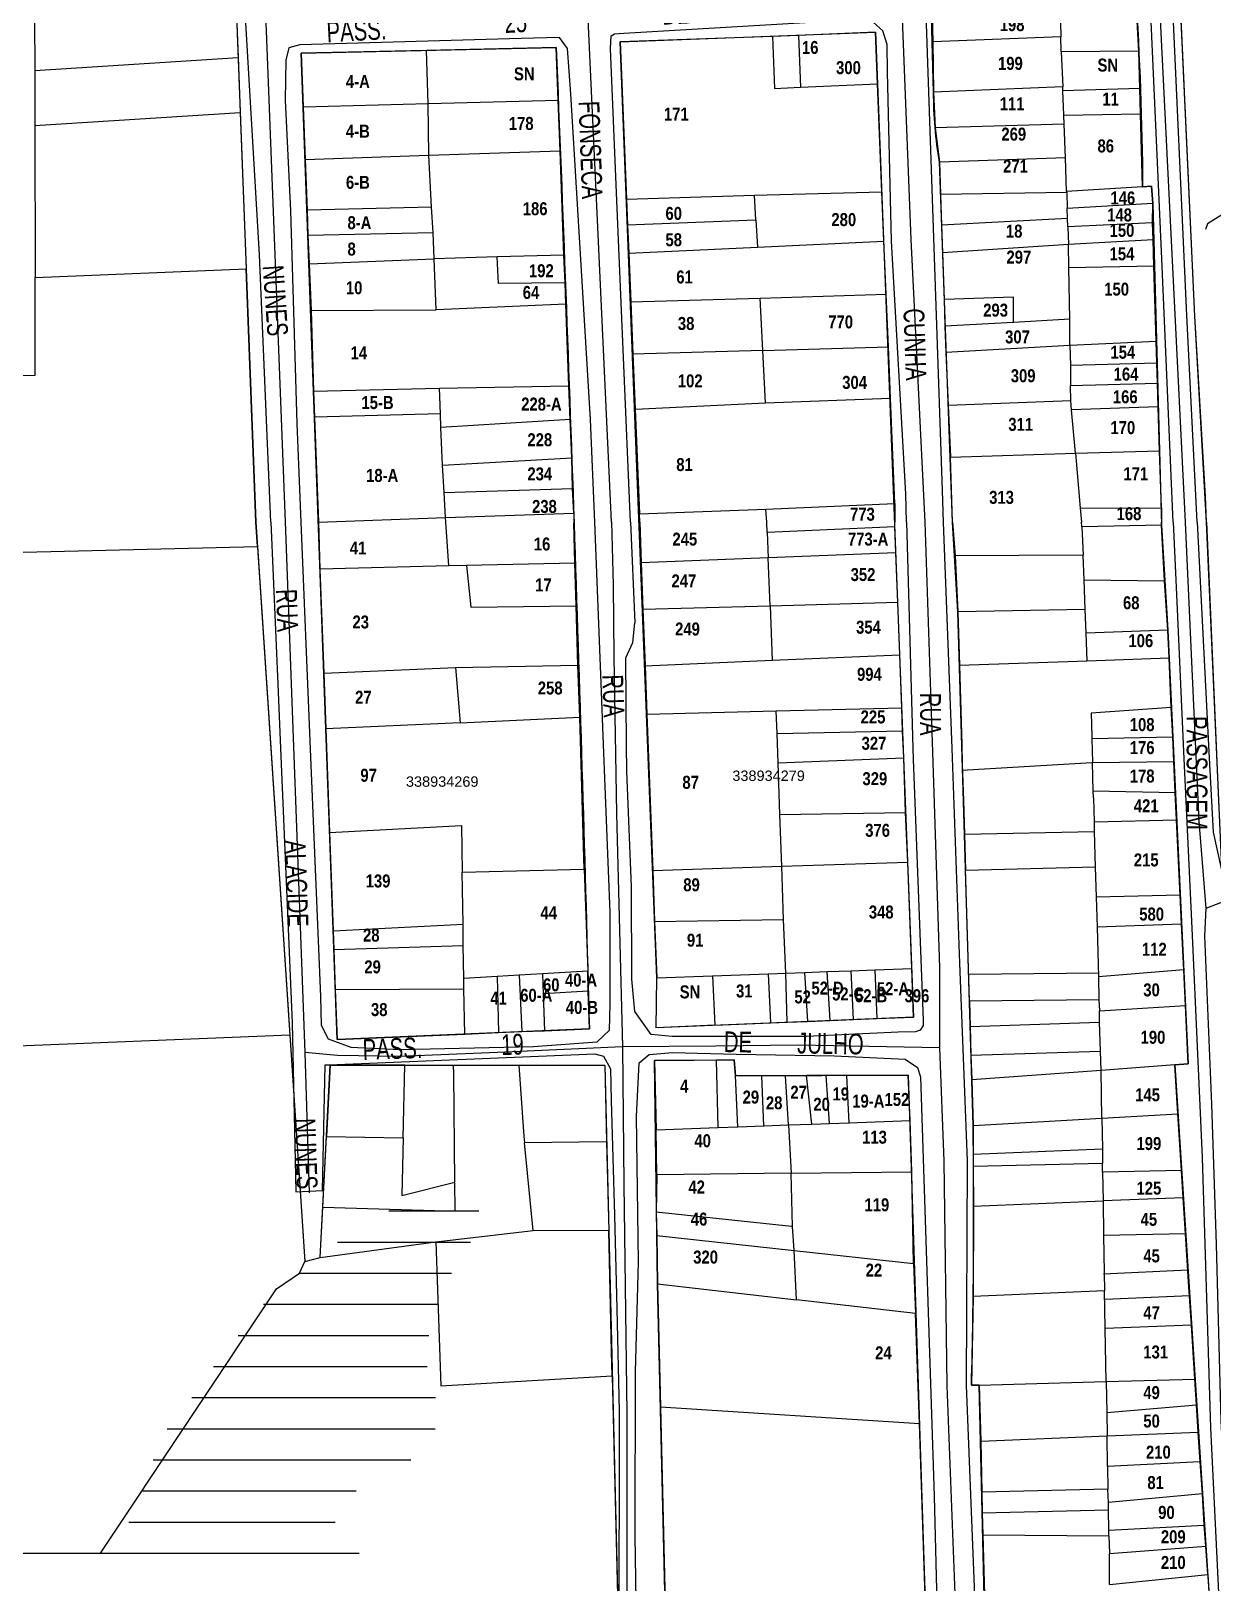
# Model space of a CAD drawing. Extents: x 206099 to 208675, y 4843659 to 4845705.
# Drawn here: x 207835.4 to 208063.3, y 4844300.1 to 4844599.5 of the extents above; entities that cross this region are included whole.
import ezdxf
from ezdxf.enums import TextEntityAlignment as Align

# ---------------------------------------------------------------- set-up
doc = ezdxf.new("R2010")
doc.units = 0
doc.header["$LTSCALE"] = 1.5
doc.header["$MEASUREMENT"] = 0
for name, color, linetype in [('CD-MALHA-LOTES', 40, 'CONTINUOUS'), ('CD_TXT_QUADRA', 7, 'CONTINUOUS'), ('HD-ALAGADO-BREJO', 170, 'CONTINUOUS'), ('RU-QUADRAS', 6, 'CONTINUOUS'), ('SV-CAMINHO-TRILHA', 20, 'CONTINUOUS'), ('SV-EIXO-RUA-N-PAV', 6, 'CONTINUOUS'), ('SV-EIXO-RUA-PAV', 20, 'CONTINUOUS'), ('SV-RUA-NAO-PAV-S-GUIA-C-GUIA', 7, 'CONTINUOUS'), ('SV-RUA-PAVIM-S-GUIA-C-GUIA', 7, 'CONTINUOUS'), ('SV-TXT-RUA-N-PAV-S-GUIA-C-GUIA', 7, 'CONTINUOUS'), ('SV-TXT-RUA-PAV-S-GUIA-C-GUIA', 7, 'CONTINUOUS'), ('Th_NmrPort', 7, 'CONTINUOUS')]:
    doc.layers.add(name, color=color, linetype=linetype)
doc.styles.add('ARIAL', font='ARIAL.TTF')
doc.styles.add('MONOTXT', font='ARIAL.TTF', dxfattribs={"height": 0.2})
doc.styles.get("Standard").update_dxf_attribs({"font": 'swisscbo.ttf'})

# ---------------------------------------------------------------- blocks, each defined once
blk = doc.blocks.new('*X5')
at = {"layer": 'HD-ALAGADO-BREJO', "color": 0}
for p, q in [((207904.377694, 4844371.893137), (207921.70476, 4844371.89331)), ((207894.493216, 4844365.893005), (207920.144114, 4844365.893262)), ((207887.15993, 4844359.892899), (207916.463688, 4844359.893192)), ((207880.181973, 4844353.892796), (207913.753446, 4844353.893132)), ((207875.30661, 4844347.892714), (207912.081178, 4844347.893082)), ((207870.538868, 4844341.892634), (207911.776048, 4844341.893046)), ((207866.40461, 4844335.892559), (207913.348512, 4844335.893029)), ((207861.629071, 4844329.892479), (207913.301954, 4844329.892995)), ((207858.924276, 4844323.892419), (207908.589853, 4844323.892915)), ((207856.780366, 4844317.892364), (207898.081348, 4844317.892777)), ((207854.203606, 4844311.892305), (207894.023618, 4844311.892704)), ((207848.755933, 4844305.892218), (207898.657294, 4844305.892717))]:
    blk.add_line(p, q, dxfattribs=at)

msp = doc.modelspace()

# ---------------------------------------------------------------- linework, layer by layer
at = {"layer": 'CD-MALHA-LOTES', "linetype": 'Continuous'}
for p, q in [((208059.79, 4844544.47), (208053.02, 4844690.61)), ((208049.01, 4844595.59), (208048.4, 4844606.89)), ((208033.82, 4844603.89), (208033.98, 4844598.4)), ((208009.17, 4844602.52), (208009.29, 4844597.43)), ((207978.38, 4844598.47), (207948.95, 4844597.42)), ((207948.95, 4844597.42), (207950.2, 4844567.06)), ((207983.35, 4844598.64), (207978.38, 4844598.47)), ((207978.38, 4844598.47), (207978.76, 4844588.44)), ((207998.23, 4844599.29), (207983.35, 4844598.64)), ((207983.35, 4844598.64), (207983.75, 4844588.66)), ((207998.63, 4844589.3), (207998.23, 4844599.29)), ((208033.98, 4844598.4), (208009.29, 4844597.43)), ((208009.29, 4844597.43), (208009.42, 4844587.7)), ((208034.05, 4844595.49), (208033.98, 4844598.4)), ((207911.64, 4844595.74), (207887.49, 4844595.21)), ((207887.49, 4844595.21), (207887.86, 4844584.88)), ((207936.63, 4844596.3), (207911.64, 4844595.74)), ((207911.94, 4844585.51), (207911.64, 4844595.74)), ((207937.01, 4844586.18), (207936.63, 4844596.3)), ((208049.01, 4844595.59), (208034.05, 4844595.49)), ((208034.05, 4844595.49), (208034.33, 4844588.74)), ((208049.21, 4844588.42), (208049.01, 4844595.59)), ((207978.76, 4844588.44), (207983.75, 4844588.66)), ((207983.75, 4844588.66), (207998.63, 4844589.3)), ((207999.45, 4844568.47), (207998.63, 4844589.3)), ((208034.33, 4844588.74), (208009.42, 4844587.7)), ((208034.36, 4844587.99), (208034.33, 4844588.74)), ((208049.21, 4844588.42), (208034.36, 4844587.99)), ((208034.53, 4844583.25), (208034.36, 4844587.99)), ((208049.34, 4844583.5), (208049.21, 4844588.42)), ((207887.86, 4844584.88), (207911.94, 4844585.51)), ((207887.86, 4844584.88), (207888.23, 4844574.74)), ((207911.94, 4844585.51), (207937.01, 4844586.18)), ((207912.05, 4844575.55), (207911.94, 4844585.51)), ((207937.38, 4844576.4), (207937.01, 4844586.18)), ((208009.42, 4844587.7), (208009.7, 4844580.85)), ((208034.53, 4844583.25), (208049.34, 4844583.5)), ((208034.59, 4844581.54), (208034.53, 4844583.25)), ((208049.73, 4844569.43), (208049.34, 4844583.5)), ((208034.59, 4844581.54), (208009.7, 4844580.85)), ((208009.7, 4844580.85), (208010.55, 4844574.2)), ((208034.83, 4844575.06), (208034.59, 4844581.54)), ((207912.05, 4844575.55), (207937.38, 4844576.4)), ((207938.13, 4844556.28), (207937.38, 4844576.4)), ((207888.23, 4844574.74), (207912.05, 4844575.55)), ((207888.23, 4844574.74), (207888.59, 4844564.97)), ((207912.62, 4844565.52), (207912.05, 4844575.55)), ((208034.83, 4844575.06), (208010.55, 4844574.2)), ((208010.55, 4844574.2), (208010.76, 4844567.97)), ((208035.07, 4844568.57), (208034.83, 4844575.06)), ((207950.2, 4844567.06), (207974.91, 4844567.82)), ((207950.2, 4844567.06), (207950.41, 4844562.12)), ((207974.91, 4844567.82), (207999.45, 4844568.47)), ((207975.16, 4844563.07), (207974.91, 4844567.82)), ((207999.85, 4844558.95), (207999.45, 4844568.47)), ((208035.08, 4844568.36), (208010.76, 4844567.97)), ((208010.76, 4844567.97), (208010.96, 4844562.05)), ((208049.73, 4844569.43), (208035.07, 4844568.57)), ((208035.07, 4844568.57), (208035.08, 4844568.36)), ((208035.08, 4844568.36), (208035.19, 4844565.24)), ((208051.47, 4844569.56), (208049.73, 4844569.43)), ((208051.67, 4844566.22), (208051.47, 4844569.56)), ((207912.62, 4844565.52), (207888.59, 4844564.97)), ((207888.59, 4844564.97), (207888.73, 4844560.13)), ((207912.91, 4844560.62), (207912.62, 4844565.52)), ((208051.67, 4844566.22), (208035.19, 4844565.24)), ((208035.26, 4844563.32), (208035.19, 4844565.24)), ((208051.66, 4844562.53), (208051.67, 4844566.22)), ((207950.41, 4844562.12), (207975.16, 4844563.07)), ((207950.41, 4844562.12), (207950.63, 4844556.66)), ((207975.16, 4844563.07), (207975.44, 4844557.82)), ((208035.26, 4844563.32), (208010.96, 4844562.05)), ((208010.96, 4844562.05), (208011.14, 4844556.73)), ((208035.32, 4844561.73), (208035.26, 4844563.32)), ((208051.66, 4844562.53), (208035.32, 4844561.73)), ((208035.32, 4844561.73), (208035.45, 4844558.31)), ((208051.76, 4844559.2), (208051.66, 4844562.53)), ((207888.73, 4844560.13), (207912.91, 4844560.62)), ((207888.73, 4844560.13), (207888.97, 4844554.62)), ((207913.1, 4844555.58), (207912.91, 4844560.62)), ((207975.44, 4844557.82), (207999.85, 4844558.95)), ((208000.3, 4844548.71), (207999.85, 4844558.95)), ((208035.45, 4844558.31), (208011.14, 4844556.73)), ((208051.76, 4844559.2), (208035.45, 4844558.31)), ((208035.51, 4844553.83), (208035.45, 4844558.31)), ((208051.92, 4844554.13), (208051.76, 4844559.2)), ((207888.97, 4844554.62), (207913.1, 4844555.58)), ((207925.25, 4844555.92), (207913.1, 4844555.58)), ((207913.51, 4844545.74), (207913.1, 4844555.58)), ((207938.13, 4844556.28), (207925.25, 4844555.92)), ((207925.52, 4844550.8), (207925.25, 4844555.92)), ((207938.36, 4844550.94), (207938.13, 4844556.28)), ((207950.63, 4844556.66), (207975.44, 4844557.82)), ((207950.63, 4844556.66), (207951.02, 4844547.27)), ((208011.14, 4844556.73), (208011.44, 4844547.7)), ((207888.97, 4844554.62), (207889.41, 4844545.62)), ((208051.92, 4844554.13), (208035.51, 4844553.83)), ((208035.66, 4844543.91), (208035.51, 4844553.83)), ((208052.35, 4844539.62), (208051.92, 4844554.13)), ((207938.36, 4844550.94), (207925.52, 4844550.8)), ((207938.5, 4844546.83), (207938.36, 4844550.94)), ((207938.5, 4844546.83), (207913.51, 4844545.74)), ((207939.08, 4844531.03), (207938.5, 4844546.83)), ((207951.02, 4844547.27), (207975.96, 4844547.95)), ((207951.02, 4844547.27), (207951.44, 4844537.15)), ((207975.96, 4844547.95), (208000.3, 4844548.71)), ((207976.5, 4844537.88), (207975.96, 4844547.95)), ((208000.69, 4844538.57), (208000.3, 4844548.71)), ((208024.8, 4844548.17), (208011.44, 4844547.7)), ((208011.44, 4844547.7), (208011.61, 4844542.57)), ((208024.84, 4844543.3), (208024.8, 4844548.17)), ((207889.41, 4844545.62), (207913.51, 4844545.74)), ((207889.41, 4844545.62), (207889.86, 4844530.01)), ((208024.84, 4844543.3), (208011.61, 4844542.57)), ((208035.66, 4844543.91), (208024.84, 4844543.3)), ((208035.72, 4844538.82), (208035.66, 4844543.91)), ((208061.83, 4844509.68), (208059.79, 4844544.47)), ((208011.61, 4844542.57), (208011.78, 4844537.5)), ((207976.5, 4844537.88), (207951.44, 4844537.15)), ((207951.44, 4844537.15), (207951.87, 4844526.54)), ((207976.5, 4844537.88), (208000.69, 4844538.57)), ((207977.03, 4844527.77), (207976.5, 4844537.88)), ((208001.1, 4844528.67), (208000.69, 4844538.57)), ((208035.72, 4844538.82), (208011.78, 4844537.5)), ((208011.78, 4844537.5), (208012.26, 4844527.25)), ((208052.35, 4844539.62), (208035.72, 4844538.82)), ((208035.72, 4844538.82), (208035.79, 4844535.02)), ((208052.48, 4844535.47), (208052.35, 4844539.62)), ((208035.79, 4844535.02), (208052.48, 4844535.47)), ((208035.79, 4844535.02), (208035.85, 4844531.11)), ((208052.59, 4844531.56), (208052.48, 4844535.47)), ((207914.11, 4844530.59), (207939.08, 4844531.03)), ((207939.35, 4844524.59), (207939.08, 4844531.03)), ((208035.85, 4844531.11), (208052.59, 4844531.56)), ((208035.89, 4844528.18), (208035.85, 4844531.11)), ((208052.73, 4844527.01), (208052.59, 4844531.56)), ((207889.86, 4844530.01), (207914.11, 4844530.59)), ((207889.86, 4844530.01), (207890.04, 4844524.99)), ((207914.31, 4844525.66), (207914.11, 4844530.59)), ((207977.03, 4844527.77), (208001.1, 4844528.67)), ((208001.94, 4844508.34), (208001.1, 4844528.67)), ((208035.89, 4844528.18), (208012.26, 4844527.25)), ((208036.04, 4844526.44), (208035.89, 4844528.18)), ((207914.31, 4844525.66), (207890.04, 4844524.99)), ((207890.04, 4844524.99), (207890.78, 4844504.73)), ((207914.41, 4844523.01), (207914.31, 4844525.66)), ((207951.87, 4844526.54), (207977.03, 4844527.77)), ((207951.87, 4844526.54), (207952.71, 4844506.38)), ((208012.26, 4844527.25), (208012.71, 4844517.3)), ((208052.73, 4844527.01), (208036.04, 4844526.44)), ((208036.8, 4844518.08), (208036.04, 4844526.44)), ((208052.97, 4844518.55), (208052.73, 4844527.01)), ((207939.35, 4844524.59), (207914.41, 4844523.01)), ((207914.74, 4844515.76), (207914.41, 4844523.01)), ((207939.63, 4844517.16), (207939.35, 4844524.59)), ((207914.74, 4844515.76), (207939.63, 4844517.16)), ((207939.8, 4844511.27), (207939.63, 4844517.16)), ((208012.71, 4844517.3), (208036.8, 4844518.08)), ((208013.07, 4844504.77), (208012.71, 4844517.3)), ((208036.8, 4844518.08), (208052.97, 4844518.55)), ((208036.8, 4844518.08), (208037.71, 4844507.45)), ((208053.37, 4844507.55), (208052.97, 4844518.55)), ((207915.02, 4844510.46), (207914.74, 4844515.76)), ((207915.02, 4844510.46), (207939.8, 4844511.27)), ((207915.28, 4844505.67), (207915.02, 4844510.46)), ((207940.02, 4844506.49), (207939.8, 4844511.27)), ((207952.71, 4844506.38), (207977.09, 4844507.29)), ((207977.09, 4844507.29), (208001.94, 4844508.34)), ((207977.25, 4844504.73), (207977.09, 4844507.29)), ((208001.94, 4844508.34), (208001.95, 4844504.73)), ((208037.71, 4844507.45), (208053.37, 4844507.55)), ((208037.71, 4844507.45), (208037.97, 4844504.73)), ((208053.37, 4844507.55), (208053.4, 4844504.73)), ((208062.07, 4844504.73), (208061.83, 4844509.68)), ((207890.78, 4844504.73), (207915.28, 4844505.67)), ((207890.78, 4844504.73), (207891.06, 4844495.71)), ((207915.28, 4844505.67), (207940.02, 4844506.49)), ((207915.35, 4844504.73), (207915.28, 4844505.67)), ((207915.94, 4844496.31), (207915.35, 4844504.73)), ((207940.02, 4844506.49), (207940.01, 4844504.55)), ((207940.23, 4844496.84), (207940.01, 4844504.55)), ((207952.78, 4844504.75), (207952.71, 4844506.38)), ((207952.78, 4844504.75), (207953.04, 4844496.89)), ((207977.33, 4844502.74), (207977.25, 4844504.73)), ((208001.95, 4844503.87), (208001.95, 4844504.73)), ((208013.07, 4844504.77), (208013.59, 4844498.27)), ((208037.98, 4844503.84), (208037.97, 4844504.73)), ((208053.36, 4844504.15), (208037.98, 4844503.84)), ((208053.36, 4844504.15), (208053.4, 4844504.73)), ((208053.92, 4844493.43), (208053.36, 4844504.15)), ((208062.07, 4844504.73), (208064.45, 4844449.62)), ((208001.95, 4844503.87), (207977.33, 4844502.74)), ((207977.33, 4844502.74), (207977.52, 4844497.87)), ((208002.15, 4844498.85), (208001.95, 4844503.87)), ((208037.98, 4844503.84), (208038.25, 4844498.38)), ((208002.15, 4844498.85), (207977.52, 4844497.87)), ((208002.51, 4844489.32), (208002.15, 4844498.85)), ((208038.25, 4844498.38), (208013.59, 4844498.27)), ((208013.59, 4844498.27), (208014.08, 4844487.48)), ((208038.48, 4844493.64), (208038.25, 4844498.38)), ((207915.94, 4844496.31), (207891.06, 4844495.71)), ((207891.06, 4844495.71), (207891.81, 4844475.63)), ((207919.37, 4844496.4), (207915.94, 4844496.31)), ((207940.23, 4844496.84), (207919.37, 4844496.4)), ((207919.37, 4844496.4), (207920.19, 4844488.34)), ((207940.49, 4844488.63), (207940.23, 4844496.84)), ((207977.52, 4844497.87), (207953.04, 4844496.89)), ((207953.04, 4844496.89), (207953.37, 4844487.97)), ((207977.87, 4844488.64), (207977.52, 4844497.87)), ((208038.48, 4844493.64), (208053.92, 4844493.43)), ((208038.67, 4844487.89), (208038.48, 4844493.64)), ((208054.57, 4844483.92), (208053.92, 4844493.43)), ((207977.87, 4844488.64), (208002.51, 4844489.32)), ((208002.9, 4844479.2), (208002.51, 4844489.32)), ((207920.19, 4844488.34), (207940.49, 4844488.63)), ((207940.84, 4844477.2), (207940.49, 4844488.63)), ((207953.37, 4844487.97), (207977.87, 4844488.64)), ((207953.37, 4844487.97), (207953.78, 4844477.07)), ((207977.87, 4844488.64), (207978.3, 4844478.13)), ((208038.67, 4844487.89), (208014.08, 4844487.48)), ((208014.08, 4844487.48), (208014.39, 4844477.16)), ((208038.85, 4844483.38), (208038.67, 4844487.89)), ((208054.57, 4844483.92), (208038.85, 4844483.38)), ((208039.05, 4844478.02), (208038.85, 4844483.38)), ((208054.82, 4844478.6), (208054.57, 4844483.92)), ((207917.21, 4844476.7), (207940.84, 4844477.2)), ((207941.17, 4844467.15), (207940.84, 4844477.2)), ((207953.78, 4844477.07), (207978.3, 4844478.13)), ((207953.78, 4844477.07), (207954.12, 4844467.72)), ((207978.3, 4844478.13), (208002.9, 4844479.2)), ((208003.27, 4844468.96), (208002.9, 4844479.2)), ((208014.39, 4844477.16), (208039.05, 4844478.02)), ((208014.39, 4844477.16), (208014.85, 4844461.9)), ((208039.05, 4844478.02), (208054.82, 4844478.6)), ((208055.26, 4844469.02), (208054.82, 4844478.6)), ((207891.81, 4844475.63), (207917.21, 4844476.7)), ((207891.81, 4844475.63), (207892.2, 4844464.87)), ((207917.21, 4844476.7), (207918.09, 4844466.08)), ((207954.12, 4844467.72), (207979.05, 4844468.35)), ((207979.05, 4844468.35), (208003.27, 4844468.96)), ((207979.22, 4844463.97), (207979.05, 4844468.35)), ((208003.45, 4844464.54), (208003.27, 4844468.96)), ((208055.26, 4844469.02), (208039.78, 4844467.94)), ((208055.53, 4844463.38), (208055.26, 4844469.02)), ((207918.09, 4844466.08), (207892.2, 4844464.87)), ((207918.09, 4844466.08), (207941.17, 4844467.15)), ((207942.06, 4844437.8), (207941.17, 4844467.15)), ((207954.12, 4844467.72), (207955.25, 4844437.6)), ((208039.78, 4844467.94), (208039.91, 4844463.4)), ((207892.2, 4844464.87), (207892.94, 4844444.88)), ((207979.22, 4844463.97), (208003.45, 4844464.54)), ((207979.43, 4844458.32), (207979.22, 4844463.97)), ((208003.65, 4844459.32), (208003.45, 4844464.54)), ((208039.91, 4844463.4), (208039.92, 4844463.01)), ((208039.92, 4844463.01), (208055.53, 4844463.38)), ((208039.92, 4844463.01), (208040.04, 4844458.42)), ((208055.75, 4844458.6), (208055.53, 4844463.38)), ((207979.43, 4844458.32), (208003.65, 4844459.32)), ((208004.03, 4844448.75), (208003.65, 4844459.32)), ((208014.85, 4844461.9), (208014.96, 4844458.05)), ((207979.77, 4844448.37), (207979.43, 4844458.32)), ((208014.88, 4844456.9), (208039.94, 4844458.4)), ((208014.96, 4844458.05), (208015.17, 4844451.08)), ((208040.04, 4844458.42), (208055.75, 4844458.6)), ((208040.19, 4844452.91), (208040.04, 4844458.42)), ((208056, 4844452.6), (208055.75, 4844458.6)), ((208015.17, 4844451.08), (208015.36, 4844444.59)), ((208040.19, 4844452.91), (208056, 4844452.6)), ((208040.23, 4844451.56), (208040.19, 4844452.91)), ((208040.23, 4844451.56), (208040.36, 4844446.98)), ((208056.28, 4844447.34), (208056, 4844452.6)), ((207979.77, 4844448.37), (208004.03, 4844448.75)), ((207980.15, 4844438.41), (207979.77, 4844448.37)), ((208004.42, 4844439.2), (208004.03, 4844448.75)), ((208040.36, 4844446.98), (208056.28, 4844447.34)), ((208056.94, 4844432.83), (208056.28, 4844447.34)), ((207892.94, 4844444.88), (207918.39, 4844446.26)), ((207892.94, 4844444.88), (207893.63, 4844425.9)), ((207918.39, 4844446.26), (207918.51, 4844437.22)), ((208015.36, 4844444.59), (208040.41, 4844445.07)), ((208015.36, 4844444.59), (208015.57, 4844437.64)), ((208040.36, 4844446.98), (208040.41, 4844445.07)), ((208040.41, 4844445.07), (208040.6, 4844438.25)), ((207955.25, 4844437.6), (207980.15, 4844438.41)), ((207980.15, 4844438.41), (208004.42, 4844439.2)), ((207980.49, 4844428.12), (207980.15, 4844438.41)), ((208005.2, 4844418.65), (208004.42, 4844439.2)), ((208015.57, 4844437.64), (208040.6, 4844438.25)), ((208040.6, 4844438.25), (208040.76, 4844432.4)), ((207918.51, 4844437.22), (207942.06, 4844437.8)), ((207918.7, 4844427.19), (207918.51, 4844437.22)), ((207942.06, 4844437.8), (207942.72, 4844418.14)), ((207955.25, 4844437.6), (207955.59, 4844427.76)), ((208016.32, 4844412.39), (208015.57, 4844437.64)), ((208056.94, 4844432.83), (208040.76, 4844432.4)), ((208040.76, 4844432.4), (208040.93, 4844426.66)), ((208057.21, 4844427.23), (208056.94, 4844432.83)), ((207893.63, 4844425.9), (207918.7, 4844427.19)), ((207918.73, 4844423.09), (207918.7, 4844427.19)), ((207955.59, 4844427.76), (207980.49, 4844428.12)), ((207955.59, 4844427.76), (207956.03, 4844416.88)), ((207980.9, 4844417.78), (207980.49, 4844428.12)), ((208057.21, 4844427.23), (208040.93, 4844426.66)), ((208040.93, 4844426.66), (208041.24, 4844417.07)), ((208057.66, 4844418.43), (208057.21, 4844427.23)), ((207893.63, 4844425.9), (207893.75, 4844422.35)), ((207893.75, 4844422.35), (207918.73, 4844423.09)), ((207893.75, 4844422.35), (207894.02, 4844414.59)), ((207918.81, 4844416.74), (207918.73, 4844423.09)), ((207929.48, 4844417.37), (207925.25, 4844417.12)), ((207933.99, 4844417.63), (207929.48, 4844417.37)), ((207929.48, 4844417.37), (207930.03, 4844406.48)), ((207942.72, 4844418.14), (207933.99, 4844417.63)), ((207933.99, 4844417.63), (207934.1, 4844413.76)), ((207942.8, 4844414.29), (207942.72, 4844418.14)), ((207956.03, 4844416.88), (207966.78, 4844417.27)), ((207966.78, 4844417.27), (207977.61, 4844417.66)), ((207966.78, 4844417.27), (207967.23, 4844407.71)), ((207977.61, 4844417.66), (207980.9, 4844417.78)), ((207978.06, 4844408.16), (207977.61, 4844417.66)), ((207980.9, 4844417.78), (207984.53, 4844417.91)), ((207981.21, 4844408.29), (207980.9, 4844417.78)), ((207984.53, 4844417.91), (207988.89, 4844418.07)), ((207984.53, 4844417.91), (207985.12, 4844408.45)), ((207988.89, 4844418.07), (207993.55, 4844418.23)), ((207989.47, 4844408.63), (207988.89, 4844418.07)), ((207993.55, 4844418.23), (207998.06, 4844418.4)), ((207993.98, 4844408.81), (207993.55, 4844418.23)), ((207998.06, 4844418.4), (208005.2, 4844418.65)), ((207998.06, 4844418.4), (207998.49, 4844409)), ((208005.57, 4844409.29), (208005.2, 4844418.65)), ((208041.25, 4844417.77), (208016.29, 4844417.53)), ((208057.66, 4844418.43), (208041.24, 4844417.07)), ((208057.97, 4844411.51), (208057.66, 4844418.43)), ((207894.02, 4844414.59), (207918.84, 4844414.72)), ((207894.02, 4844414.59), (207894.39, 4844405)), ((207925.25, 4844417.12), (207918.81, 4844416.74)), ((207918.84, 4844414.72), (207918.81, 4844416.74)), ((207919.01, 4844406.02), (207918.84, 4844414.72)), ((207925.25, 4844417.12), (207925.51, 4844406.3)), ((207942.8, 4844414.29), (207934.1, 4844413.76)), ((207943.04, 4844407.03), (207942.8, 4844414.29)), ((207955.94, 4844407.25), (207956.03, 4844416.88)), ((208041.24, 4844417.07), (208041.28, 4844412.63)), ((207934.1, 4844413.76), (207934.38, 4844406.66)), ((208041.28, 4844412.63), (208016.32, 4844412.39)), ((208016.32, 4844412.39), (208016.46, 4844407.48)), ((208041.28, 4844412.63), (208041.41, 4844410.51)), ((208041.41, 4844410.51), (208057.97, 4844411.51)), ((208058.53, 4844400.26), (208057.97, 4844411.51)), ((207978.06, 4844408.16), (207981.21, 4844408.29)), ((207981.21, 4844408.29), (207985.12, 4844408.45)), ((207985.12, 4844408.45), (207989.47, 4844408.63)), ((207989.47, 4844408.63), (207993.98, 4844408.81)), ((207993.98, 4844408.81), (207998.49, 4844409)), ((207998.49, 4844409), (208005.57, 4844409.29)), ((208016.46, 4844407.48), (208041.43, 4844408.32)), ((208041.43, 4844408.32), (208041.41, 4844410.51)), ((208041.59, 4844402.69), (208041.43, 4844408.32)), ((207894.39, 4844405), (207919.01, 4844406.02)), ((207919.01, 4844406.02), (207925.51, 4844406.3)), ((207925.51, 4844406.3), (207930.03, 4844406.48)), ((207930.03, 4844406.48), (207934.38, 4844406.66)), ((207934.38, 4844406.66), (207943.04, 4844407.03)), ((207967.23, 4844407.71), (207955.94, 4844407.25)), ((207967.23, 4844407.71), (207978.06, 4844408.16)), ((208016.46, 4844407.48), (208016.62, 4844401.96)), ((208016.62, 4844401.96), (208041.59, 4844402.69)), ((208041.76, 4844399.02), (208041.59, 4844402.69)), ((207967.57, 4844401), (207955.6, 4844400.92)), ((207955.6, 4844400.92), (207955.92, 4844387.54)), ((207970.98, 4844401.04), (207967.57, 4844401)), ((207967.89, 4844387.98), (207967.57, 4844401)), ((207971.2, 4844397.97), (207970.98, 4844401.04)), ((208016.62, 4844401.96), (208016.76, 4844397.16)), ((208055.92, 4844400.07), (208041.76, 4844399.02)), ((208055.92, 4844400.07), (208058.53, 4844400.26)), ((208056.51, 4844390.62), (208055.92, 4844400.07)), ((207976.3, 4844397.98), (207971.2, 4844397.97)), ((207971.69, 4844388.12), (207971.2, 4844397.97)), ((207980.88, 4844397.99), (207976.3, 4844397.98)), ((207976.68, 4844388.3), (207976.3, 4844397.98)), ((207984.88, 4844398), (207980.88, 4844397.99)), ((207981.46, 4844388.48), (207980.88, 4844397.99)), ((207988.69, 4844398.01), (207984.88, 4844398)), ((207985.92, 4844388.65), (207984.88, 4844398)), ((207992.68, 4844398.02), (207988.69, 4844398.01)), ((207989.32, 4844388.77), (207988.69, 4844398.01)), ((208004.52, 4844398.1), (207992.68, 4844398.02)), ((207993.13, 4844388.91), (207992.68, 4844398.02)), ((208004.88, 4844389.35), (208004.52, 4844398.1)), ((208041.76, 4844399.02), (208016.76, 4844397.16)), ((208016.76, 4844397.16), (208017.02, 4844388.37)), ((208041.88, 4844389.79), (208041.76, 4844399.02)), ((208041.88, 4844389.79), (208056.51, 4844390.62)), ((208057.22, 4844379.71), (208056.51, 4844390.62)), ((207955.92, 4844387.54), (207967.89, 4844387.98)), ((207956.04, 4844378.84), (207955.92, 4844387.54)), ((207967.89, 4844387.98), (207971.69, 4844388.12)), ((207971.69, 4844388.12), (207976.68, 4844388.3)), ((207976.68, 4844388.3), (207981.46, 4844388.48)), ((207981.46, 4844388.48), (207985.92, 4844388.65)), ((207981.46, 4844388.48), (207981.92, 4844379.17)), ((207985.92, 4844388.65), (207989.32, 4844388.77)), ((207989.32, 4844388.77), (207993.13, 4844388.91)), ((207993.13, 4844388.91), (208004.88, 4844389.35)), ((208005.19, 4844379.47), (208004.88, 4844389.35)), ((208017.02, 4844388.37), (208041.88, 4844389.79)), ((208017.02, 4844388.37), (208017.06, 4844382.83)), ((208041.88, 4844389.79), (208041.96, 4844383.86)), ((208017.06, 4844382.83), (208041.96, 4844383.86)), ((208017.06, 4844382.83), (208017.06, 4844380.5)), ((208041.96, 4844383.86), (208041.97, 4844381.04)), ((207956.04, 4844378.84), (207955.94, 4844371.74)), ((207981.92, 4844379.17), (207956.04, 4844378.84)), ((207981.92, 4844379.17), (208005.19, 4844379.47)), ((207982.2, 4844368.91), (207981.92, 4844379.17)), ((208005.56, 4844361.74), (208005.19, 4844379.47)), ((208041.97, 4844381.04), (208017.06, 4844380.5)), ((208017.06, 4844380.5), (208017.06, 4844372.85)), ((208042, 4844379.36), (208041.97, 4844381.04)), ((208057.22, 4844379.71), (208042, 4844379.36)), ((208042, 4844379.36), (208042.12, 4844373.85)), ((208057.53, 4844374.45), (208057.22, 4844379.71)), ((208017.06, 4844372.85), (208042.12, 4844373.85)), ((208017.06, 4844372.85), (208017.06, 4844355.41)), ((208057.53, 4844374.45), (208042.12, 4844373.85)), ((208042.12, 4844373.85), (208042.21, 4844367.13)), ((208058.01, 4844367.51), (208057.53, 4844374.45)), ((207955.94, 4844371.74), (207982, 4844368.93)), ((207955.94, 4844371.74), (207956.03, 4844367.15)), ((207956.03, 4844367.15), (207982.5, 4844364.26)), ((207956.03, 4844367.15), (207956.19, 4844357.85)), ((207982, 4844368.93), (207982.2, 4844368.91)), ((207982.5, 4844364.26), (207982.2, 4844368.91)), ((208058.01, 4844367.51), (208042.21, 4844367.13)), ((208042.21, 4844367.13), (208042.39, 4844356.5)), ((208058.67, 4844357.23), (208058.01, 4844367.51)), ((207982.5, 4844364.26), (208005.56, 4844361.74)), ((207983, 4844354.76), (207982.5, 4844364.26)), ((208005.56, 4844361.74), (208005.9, 4844352.12)), ((208058.46, 4844360.45), (208042.18, 4844359.72)), ((207956.19, 4844357.85), (207956.78, 4844334.12)), ((207956.19, 4844357.85), (207983, 4844354.76)), ((208005.9, 4844352.12), (207983, 4844354.76)), ((208017.06, 4844355.41), (208016.7, 4844338.29)), ((208042.39, 4844356.5), (208017.06, 4844355.41)), ((208042.52, 4844349.21), (208042.39, 4844356.5)), ((208058.77, 4844355.54), (208042.49, 4844354.81)), ((208059.14, 4844349.85), (208058.67, 4844357.23)), ((208006.69, 4844330.91), (208005.9, 4844352.12)), ((208059.14, 4844349.85), (208042.52, 4844349.21)), ((208042.7, 4844338.99), (208042.52, 4844349.21)), ((208059.77, 4844339.47), (208059.14, 4844349.85)), ((208042.7, 4844338.99), (208059.77, 4844339.47)), ((208060.11, 4844334.49), (208059.77, 4844339.47)), ((208016.7, 4844338.29), (208018.23, 4844338.31)), ((208018.23, 4844338.31), (208042.7, 4844338.99)), ((208018.23, 4844338.31), (208018.51, 4844327.5)), ((208042.7, 4844338.99), (208042.8, 4844333.05)), ((207956.78, 4844334.12), (207958.24, 4844269)), ((207956.78, 4844334.12), (208006.69, 4844330.91)), ((208042.8, 4844333.05), (208060.11, 4844334.49)), ((208060.45, 4844329.25), (208060.11, 4844334.49)), ((208009.3, 4844250.47), (208006.69, 4844330.91)), ((208042.8, 4844333.05), (208042.87, 4844328.51)), ((208018.51, 4844327.5), (208042.87, 4844328.51)), ((208018.51, 4844327.5), (208018.7, 4844317.66)), ((208042.87, 4844328.51), (208060.45, 4844329.25)), ((208042.97, 4844322.59), (208042.87, 4844328.51)), ((208060.84, 4844323.5), (208060.45, 4844329.25)), ((208060.84, 4844323.5), (208042.97, 4844322.59)), ((208042.97, 4844322.59), (208043.05, 4844318.26)), ((208061.25, 4844317.31), (208060.84, 4844323.5)), ((208043.05, 4844318.26), (208018.7, 4844317.66)), ((208018.7, 4844317.66), (208018.8, 4844313.68)), ((208043.14, 4844315.69), (208043.05, 4844318.26)), ((208043.12, 4844314.27), (208043.14, 4844315.69)), ((208061.25, 4844317.31), (208043.14, 4844315.69)), ((208061.62, 4844311.29), (208061.25, 4844317.31)), ((208018.8, 4844313.68), (208043.12, 4844314.27)), ((208018.8, 4844313.68), (208018.9, 4844309.39)), ((208043.21, 4844310.32), (208043.12, 4844314.27)), ((208018.9, 4844309.39), (208043.2, 4844309.2)), ((208018.9, 4844309.39), (208019.22, 4844297.94)), ((208043.2, 4844309.2), (208043.21, 4844310.32)), ((208043.21, 4844310.32), (208061.62, 4844311.29)), ((208061.9, 4844307.22), (208061.62, 4844311.29)), ((208043.2, 4844309.2), (208043.31, 4844305.79)), ((208043.31, 4844305.79), (208061.9, 4844307.22)), ((208062.28, 4844301.77), (208061.9, 4844307.22)), ((208043.36, 4844299.85), (208043.31, 4844305.79)), ((208043.36, 4844299.85), (208062.28, 4844301.77)), ((208062.28, 4844301.77), (208062.61, 4844296.41))]:
    msp.add_line(p, q, dxfattribs=at)
at = {"layer": 'CD-MALHA-LOTES'}
for points in [[(207874.92, 4844604.09), (207875.29, 4844594.41)], [(207836.05, 4844601.83), (207836.07, 4844591.86)], [(207836.07, 4844591.86), (207875.29, 4844594.41)], [(207875.29, 4844594.41), (207875.69, 4844583.8)], [(207836.07, 4844591.86), (207836.09, 4844581.25)], [(207836.09, 4844581.25), (207875.69, 4844583.8)], [(207875.69, 4844583.8), (207876.84, 4844553.62)], [(207836.09, 4844581.25), (207836.15, 4844551.93)], [(207818.27, 4844533.01), (207836.19, 4844533.13), (207836.15, 4844551.93)], [(207836.15, 4844551.93), (207876.84, 4844553.62)], [(207879.01, 4844500.04), (207878.7, 4844504.73), (207876.84, 4844553.62)], [(207820.5, 4844498.64), (207879.01, 4844500.04)], [(207879.01, 4844500.04), (207885.26, 4844405.88)], [(207824.83, 4844403.43), (207885.26, 4844405.88)], [(207885.26, 4844405.88), (207888.16, 4844362.14)], [(207824.83, 4844403.43), (207829.26, 4844305.89), (207848.76, 4844305.89), (207882.68, 4844356.89), (207887.16, 4844359.89), (207888.16, 4844362.14)], [(207907.48, 4844400), (207893.07, 4844400), (207892.34, 4844386.25)], [(207907.14, 4844385.99), (207907.48, 4844400)], [(207907.48, 4844400), (207916.86, 4844400)], [(207916.86, 4844400), (207929.44, 4844400)], [(207917.12, 4844377.46), (207916.88, 4844398.39), (207916.86, 4844400)], [(207929.44, 4844400), (207946.03, 4844400), (207946.37, 4844385.25)], [(207929.44, 4844400), (207930.4, 4844386.34), (207930.53, 4844385.02)], [(207891.61, 4844372.6), (207892.34, 4844386.25)], [(207892.34, 4844386.25), (207907.14, 4844385.99)], [(207907.14, 4844385.99), (207906.88, 4844374.89), (207917.12, 4844377.46)], [(207946.37, 4844385.25), (207930.53, 4844385.02)], [(207932.19, 4844368.13), (207930.53, 4844385.02)], [(207946.37, 4844385.25), (207946.77, 4844368.03)], [(207891.61, 4844372.6), (207915.38, 4844371.89), (207917.18, 4844371.89), (207917.12, 4844377.46)], [(207891.1, 4844362.94), (207891.61, 4844372.6)], [(207913.41, 4844365.92), (207932.19, 4844368.13)], [(207946.77, 4844368.03), (207932.19, 4844368.13)], [(207947.43, 4844340.08), (207947.32, 4844344.77), (207946.77, 4844368.03)], [(207891.1, 4844362.94), (207913.41, 4844365.92)], [(207913.41, 4844365.92), (207914.4, 4844338.15), (207947.43, 4844340.08)], [(207888.16, 4844362.14), (207891.1, 4844362.94)], [(207947.43, 4844340.08), (207950.88, 4844197.23), (207953.64, 4844172.86), (207931.29, 4844159.42), (207917.73, 4844155.31), (207910.42, 4844152.06), (207909.05, 4844151.45), (207902.44, 4844148.52), (207897.64, 4844146.4), (207898.77, 4844138.95)]]:
    msp.add_lwpolyline(points, dxfattribs=at)
at = {"layer": 'RU-QUADRAS', "color": 6, "linetype": 'Continuous'}
msp.add_lwpolyline([(207832.66, 4844741.92), (207850.04, 4844750.92), (207850.6, 4844700.37), (207858.12, 4844700.33), (207857.46, 4844754.76), (207866.4, 4844760.53), (207869.28, 4844752.41), (207878.7, 4844504.73), (207888.16, 4844362.14), (207891.1, 4844362.94), (207893.07, 4844400), (207946.03, 4844400), (207950.88, 4844197.23)], dxfattribs=at)
for points in [[(208170.13, 4844606.34, 0.006602), (208171.89, 4844513.1), (208150.61, 4844505.64), (208140.47, 4844504.69, 0.097313), (208127.53, 4844498.38), (208124.77, 4844496.2), (208115.85, 4844487.05), (208116.93, 4844485.76), (208078.58, 4844445.44), (208079.16, 4844444.47), (208072.38, 4844439.74), (208065.02, 4844438.17), (208062.07, 4844504.73), (208059.79, 4844544.47), (208053.02, 4844690.61)], [(208020.77, 4844229.51), (208018.23, 4844338.31), (208016.7, 4844338.29, 0.01112), (208017.02, 4844388.37), (208014.08, 4844487.48), (208013.07, 4844504.77), (208010.55, 4844574.2, -0.043165), (208009.42, 4844587.7), (208006.99, 4844677.43)], [(208048.4, 4844606.89, -0.013237), (208049.73, 4844569.43), (208051.47, 4844569.56), (208051.67, 4844566.22), (208053.36, 4844504.15), (208054.57, 4844483.92), (208058.53, 4844400.26), (208055.92, 4844400.07), (208062.61, 4844296.41)]]:
    msp.add_lwpolyline(points, format="xyb", dxfattribs=at)
for points in [[(207948.95, 4844597.42), (207998.23, 4844599.29), (208005.57, 4844409.29), (207955.94, 4844407.25), (207956.03, 4844416.88)], [(207955.6, 4844400.92), (207970.98, 4844401.04), (207971.2, 4844397.97), (208004.52, 4844398.1), (208009.54, 4844242.85), (208011.12, 4844214.44), (208003.14, 4844211.53), (208003.7, 4844209.28), (207993.47, 4844206.27), (207962.18, 4844201.07), (207959.45, 4844222.71), (207959.25, 4844228.33), (207956.19, 4844357.85)]]:
    msp.add_lwpolyline(points, close=True, dxfattribs=at)
msp.add_lwpolyline([(207887.49, 4844595.21), (207936.63, 4844596.3, -0.003687), (207943.04, 4844407.03), (207894.39, 4844405)], format="xyb", close=True, dxfattribs=at)
at = {"layer": 'SV-CAMINHO-TRILHA', "flags": 128}
msp.add_lwpolyline([(208108.19, 4844643.21), (208107.35, 4844638.58), (208105.39, 4844632.92), (208103.35, 4844628.11), (208101.51, 4844622.95), (208099.75, 4844617.08), (208098.25, 4844611.96), (208095.96, 4844606.96), (208091.95, 4844601.05), (208087.6, 4844595.84), (208082, 4844590.61), (208076.45, 4844587.33), (208073.59, 4844581.84), (208071.67, 4844575.48), (208069.98, 4844570.76), (208066.68, 4844565.08), (208062.23, 4844562.33), (208061.86, 4844561.24)], dxfattribs=at)
at = {"layer": 'SV-EIXO-RUA-N-PAV', "flags": 128}
for points in [[(208057.99, 4844504.77), (208052.75, 4844610.87), (208050.42, 4844667.87), (208047.71, 4844734.37), (208044.99, 4844808.63), (208041.5, 4844910.03), (208040.34, 4844931.74), (208038.01, 4844947.64)], [(207947.31, 4844504.85), (207942.82, 4844601.79), (207938.81, 4844689.35), (207936.88, 4844743.45), (207934.18, 4844791.94), (207932.25, 4844808.94), (207929.44, 4844815.8)], [(207869.07, 4844769.8), (207873.65, 4844761.79), (207875.25, 4844756.08), (207875.53, 4844749.93), (207877.31, 4844707.47), (207878.22, 4844651.78), (207880.74, 4844599.51), (207884.4, 4844504.82)], [(207884.4, 4844504.82), (207888.17, 4844402.43), (207889.03, 4844375.37)], [(207947.31, 4844504.85), (207947.64, 4844492.62), (207947.76, 4844478.82), (207948.27, 4844448.57), (207949.41, 4844403.57), (207949.69, 4844377.08), (207950.26, 4844332.79), (207950.26, 4844287.37)], [(208071.11, 4844251.92), (208068.91, 4844261.95), (208067.35, 4844282.94), (208066.01, 4844309.07), (208064.89, 4844331.4), (208064, 4844365.45), (208063.1, 4844392.47), (208061.72, 4844424.89), (208061.98, 4844430.31), (208060.65, 4844447.07), (208059.08, 4844480.67), (208057.99, 4844504.75)], [(208061.98, 4844430.31), (208068.3, 4844432.76), (208073.59, 4844436.12), (208083.78, 4844445.15), (208097.46, 4844459.6), (208105.33, 4844467.47), (208108.42, 4844470.69), (208114.61, 4844479.47)], [(208010.57, 4844403.35), (207983.3, 4844403.85), (207967.35, 4844403.71), (207949.41, 4844403.57), (207941, 4844403.14), (207925.34, 4844402.43), (207906.54, 4844401.72), (207894.44, 4844401.86), (207888.17, 4844402.43)]]:
    msp.add_lwpolyline(points, dxfattribs=at)
at = {"layer": 'SV-EIXO-RUA-PAV', "flags": 128}
for points in [[(207989.02, 4844877.78), (207993.54, 4844860.41), (207997.26, 4844780.65), (208000.98, 4844685.85), (208003.25, 4844605.17), (208005.04, 4844559.28), (208007.72, 4844504.75)], [(208007.72, 4844504.75), (208009.19, 4844460.4), (208010.57, 4844418.82), (208010.57, 4844403.35), (208011.4, 4844381.53), (208011.95, 4844338.16), (208013.88, 4844288.02), (208016.09, 4844222.41), (208015.84, 4844209.58), (208016.65, 4844169.92), (208018.58, 4844119.23), (208020.79, 4844071.58), (208022.01, 4844017.16), (208024.66, 4843961.08), (208025.49, 4843910.8), (208027.7, 4843865.77), (208028.52, 4843844.08)]]:
    msp.add_lwpolyline(points, dxfattribs=at)
at = {"layer": 'SV-RUA-NAO-PAV-S-GUIA-C-GUIA', "flags": 128}
for points in [[(208060.27, 4844504.73), (208058.24, 4844544.66), (208053.54, 4844647.96), (208047.61, 4844784.41), (208042.46, 4844917.1), (208042.62, 4844920.4), (208043.53, 4844931.44), (208045.07, 4844937.21), (208047.5, 4844942.95)], [(208055.63, 4844504.73), (208053.41, 4844555.58), (208050.38, 4844622.8), (208048.2, 4844687.01), (208045.61, 4844745.92), (208043.13, 4844804.68), (208039.55, 4844919.41), (208038.12, 4844922.8), (208035.7, 4844924.56), (208031.43, 4844925.31)], [(208011.36, 4844504.73), (208011.13, 4844510.84), (208003.72, 4844726.6), (207998.64, 4844833.97), (207996.11, 4844878.63), (207995.31, 4844884.05)], [(207881.61, 4844504.73), (207879.41, 4844556.31), (207876.27, 4844609.87), (207873.75, 4844703.56), (207873.16, 4844730.55), (207872.02, 4844752.5), (207871.32, 4844757.32), (207869.22, 4844762.67), (207866.11, 4844764.2), (207856.7, 4844758.25), (207856.1, 4844756.11), (207856.31, 4844732.88), (207856.68, 4844702.11)], [(207950.99, 4844504.73), (207948.25, 4844568.31), (207947.13, 4844596.11), (207947.27, 4844598.56), (207947.88, 4844598.95), (207949.68, 4844599.06), (207995.56, 4844601.77), (207997.75, 4844601.22)], [(207944.07, 4844504.73), (207943.27, 4844524.58), (207939.46, 4844587.38), (207938.83, 4844596.1), (207937.27, 4844598.24), (207929.87, 4844598.05), (207887.22, 4844596.81), (207885.06, 4844596.26), (207884.48, 4844593.86), (207884.37, 4844586.15), (207885.43, 4844564.83), (207886.64, 4844523.81), (207887.42, 4844504.73)], [(207881.61, 4844504.73), (207882.94, 4844473.5), (207883.4, 4844462.66), (207885.75, 4844408.18)], [(207887.42, 4844504.73), (207889.14, 4844462.59), (207889.27, 4844459.45), (207891.19, 4844413.26)], [(207891.19, 4844413.26), (207891.29, 4844407.75), (207892.69, 4844405.07), (207897.05, 4844403.52), (207906.59, 4844403.05), (207932.29, 4844403.62), (207944.55, 4844404.55), (207946.89, 4844406.8), (207947.04, 4844411.85), (207947.02, 4844429.46), (207945.77, 4844461.9), (207945.31, 4844473.69), (207944.07, 4844504.73)], [(207950.99, 4844504.73), (207951.83, 4844485.36)], [(208055.63, 4844504.77), (208056.3, 4844489.4), (208057.64, 4844460.53), (208059.28, 4844425.03), (208061.22, 4844382.19), (208062.8, 4844330.07), (208064.73, 4844290.3), (208067.18, 4844256.79), (208067.26, 4844252.33), (208066.02, 4844249.01), (208061.49, 4844246.12), (208049.79, 4844239.03), (208045.62, 4844236.67)], [(208060.27, 4844504.77), (208062.52, 4844460.47), (208063.31, 4844444.95), (208065.61, 4844434.74), (208071.98, 4844436.6), (208084.35, 4844447.12), (208096.15, 4844460.06)], [(208006.81, 4844406.74), (208005.91, 4844406.46), (208002.61, 4844406.39), (207984.9, 4844405.54), (207959.01, 4844405.57), (207954.97, 4844405.96), (207951.81, 4844410.39), (207951.23, 4844416.61), (207951.16, 4844434.43), (207950.24, 4844456.72), (207950.2, 4844461.84), (207950.1, 4844478.59), (207951.45, 4844481.56), (207951.83, 4844485.36)], [(207885.75, 4844408.18), (207886.41, 4844375.59), (207891.6, 4844375.84), (207892.1, 4844400.09), (207892.86, 4844400.06), (207944.11, 4844402.18), (207945.75, 4844401.73), (207947.13, 4844399.34), (207947.27, 4844393.22), (207947.87, 4844371.09), (207948.32, 4844353.01)], [(207952.24, 4844284.18), (207951.86, 4844309.21), (207951.91, 4844340.85), (207952.48, 4844362.04), (207952.14, 4844390.12), (207952.67, 4844400.44), (207954.56, 4844402.09), (207959.08, 4844402.46), (207971.37, 4844402.12), (207990.29, 4844401.8), (208003.92, 4844401.16), (208006.33, 4844399.59)], [(208006.33, 4844399.59), (208006.88, 4844397.77)], [(207948.32, 4844353.01), (207948.81, 4844333.31), (207948.73, 4844287.49), (207947.76, 4844255.48), (207947.47, 4844237.04), (207949.38, 4844220.79), (207949.32, 4844212.97), (207950.59, 4844198.79), (207952.17, 4844190.38), (207954.22, 4844179.34), (207954.19, 4844172.47), (207950.23, 4844168.82), (207940.56, 4844162.72), (207931.62, 4844157.61), (207911.4, 4844151.86), (207903.86, 4844148.81), (207898.7, 4844146.4), (207899.26, 4844139.46)]]:
    msp.add_lwpolyline(points, dxfattribs=at)
at = {"layer": 'SV-RUA-PAVIM-S-GUIA-C-GUIA', "flags": 128}
for points in [[(208004.22, 4844504.73), (208004.07, 4844510.2), (208001.3, 4844558.96), (208000.56, 4844591.6), (208000.46, 4844596.91), (207999.61, 4844599.53), (207997.75, 4844601.22)], [(208004.22, 4844504.73), (208005.44, 4844461.17), (208005.5, 4844459.02), (208007.4, 4844408.73), (208007.38, 4844407.68), (208006.81, 4844406.74)], [(208045.62, 4844236.67), (208040.6, 4844233.82), (208031.53, 4844229.82), (208022.35, 4844227.12), (208021.5, 4844227.8), (208020.15, 4844228.88), (208018.96, 4844234.83), (208017.74, 4844288.01), (208015.74, 4844338.25), (208015.93, 4844381.57), (208014.5, 4844419.68), (208012.97, 4844461.08), (208011.36, 4844504.73)], [(208006.88, 4844397.77), (208009.51, 4844316.87), (208011.48, 4844239.55), (208012.25, 4844212.51)]]:
    msp.add_lwpolyline(points, dxfattribs=at)

# ---------------------------------------------------------------- block references
at = {"layer": 'HD-ALAGADO-BREJO'}
msp.add_blockref('*X5', (0, 0), dxfattribs=at)

# ---------------------------------------------------------------- texts
at = {"layer": 'CD_TXT_QUADRA', "color": 7, "linetype": 'Continuous', "style": 'MONOTXT'}
for s, p in [('338934279', (207970.61, 4844454.85)), ('338934269', (207907.67, 4844453.72))]:
    msp.add_text(s, height=2, dxfattribs=at).set_placement(p)
at = {"layer": 'SV-TXT-RUA-N-PAV-S-GUIA-C-GUIA', "style": 'ARIAL', "width": 0.7}
for s, rotation, p in [('PASS.                     25                        DE               JANEIRO', 3, (207892.46, 4844597.31)), ('FONSECA', 272, (207940.95, 4844585.94)), ('NUNES', 274, (207880.03, 4844554.19)), ('RUA                                     ALACIDE                                  NUNES', 272, (207882.61, 4844491.8)), ('RUA', 272, (207945.53, 4844475.31)), ('RUA', 270, (208006.82, 4844471.86)), ('PASSAGEM', 270, (208058.22, 4844467.36)), ('PASS.              19', 2, (207899.38, 4844401.02)), ('DE        JULHO', 359, (207968.95, 4844402.54))]:
    msp.add_text(s, height=4, rotation=rotation, dxfattribs=at).set_placement(p)
at = {"layer": 'SV-TXT-RUA-PAV-S-GUIA-C-GUIA', "style": 'ARIAL', "width": 0.7}
msp.add_text('DA                                                                      CUNHA', height=4, rotation=272, dxfattribs=at).set_placement((208000.75, 4844627.38))
at = {"layer": 'Th_NmrPort', "color": 1}
for s, p in [('198', (208022.17, 4844600.73)), ('16', (207984.03, 4844596.33)), ('199', (208021.84, 4844593.26)), ('SN', (208041.03, 4844592.93)), ('4-A', (207896.09, 4844589.75)), ('  SN', (207926.9, 4844591.24)), ('300', (207990.61, 4844592.44)), ('111', (208022.17, 4844585.46)), ('11', (208041.96, 4844586.37)), ('178', (207927.5, 4844581.67)), ('171', (207957.41, 4844583.47)), ('4-B', (207896.09, 4844580.18)), ('269', (208022.49, 4844579.61)), ('86', (208041.03, 4844577.34)), ('271', (208022.82, 4844573.44)), ('6-B', (207896.09, 4844570.31)), ('146', (208043.52, 4844567.3)), ('186', (207930.19, 4844565.22)), ('60', (207957.71, 4844564.32)), ('280', (207989.71, 4844563.13)), ('148', (208042.89, 4844564.02)), ('8-A', (207896.39, 4844562.53)), ('18', (208023.36, 4844560.9)), ('150', (208043.36, 4844561.05)), ('8', (207896.39, 4844557.44)), ('58', (207957.71, 4844559.24)), ('297', (208023.47, 4844555.89)), ('154', (208043.36, 4844556.52)), ('192', (207931.39, 4844553.26)), ('61', (207959.8, 4844552.06)), ('10', (207896.09, 4844549.97)), ('64', (207930.19, 4844549.07)), ('150', (208042.33, 4844549.71)), ('293', (208018.99, 4844545.66)), ('38', (207960.1, 4844543.09)), ('770', (207989.11, 4844543.39)), ('307', (208023.21, 4844540.5)), ('14', (207896.99, 4844537.41)), ('154', (208043.52, 4844537.54)), ('309', (208024.3, 4844533)), ('164', (208044.14, 4844533.32)), ('102', (207960.1, 4844532.02)), ('304', (207991.8, 4844531.72)), ('15-B', (207899.08, 4844527.83)), ('228-A', (207929.89, 4844527.54)), ('166', (208043.99, 4844528.94)), ('228', (207931.09, 4844520.66)), ('311', (208023.83, 4844523.63)), ('170', (208043.52, 4844523)), ('81', (207959.8, 4844515.87)), ('18-A', (207899.98, 4844513.78)), ('234', (207931.09, 4844514.08)), ('171', (208046.02, 4844514.1)), ('313', (208020.13, 4844509.55)), ('238', (207931.98, 4844507.79)), ('773', (207993.3, 4844506.3)), ('168', (208044.71, 4844506.4)), ('41', (207896.84, 4844499.78)), ('16', (207932.32, 4844500.55)), ('245', (207959.05, 4844501.49)), ('773-A', (207992.9, 4844501.49)), ('352', (207993.42, 4844494.66)), ('17', (207932.58, 4844492.65)), ('247', (207958.87, 4844493.43)), ('68', (208045.94, 4844489.21)), ('23', (207897.35, 4844485.51)), ('249', (207959.57, 4844484.15)), ('354', (207994.47, 4844484.5)), ('106', (208046.99, 4844481.9)), ('258', (207933.09, 4844472.77)), ('994', (207994.65, 4844475.42)), ('27', (207897.86, 4844470.98)), ('225', (207995.35, 4844467.19)), ('108', (208047.25, 4844465.71)), ('327', (207995.53, 4844462.11)), ('176', (208047.25, 4844461.27)), ('97', (207898.88, 4844455.94)), ('329', (207995.7, 4844455.28)), ('178', (208047.25, 4844455.79)), ('87', (207960.98, 4844454.58)), ('421', (208048.03, 4844450.05)), ('376', (207996.23, 4844445.32)), ('215', (208048.03, 4844439.6)), ('139', (207899.9, 4844435.55)), ('89', (207961.15, 4844434.81)), ('44', (207933.6, 4844429.43)), ('348', (207996.93, 4844429.56)), ('580', (208049.08, 4844429.16)), ('28', (207899.39, 4844425.1)), ('91', (207961.85, 4844424.13)), ('112', (208049.6, 4844422.37)), ('29', (207899.64, 4844418.98)), ('40-A', (207938.33, 4844416.43)), ('41', (207923.94, 4844412.95)), ('60-A', (207929.7, 4844413.5)), ('60', (207934.09, 4844415.51)), ('SN', (207960.45, 4844414.15)), ('31', (207971.32, 4844414.33)), ('52', (207982.57, 4844413.18)), ('52-D', (207985.86, 4844414.89)), ('52-C', (207989.84, 4844413.75)), ('52-B', (207994.27, 4844413.41)), ('52-A', (207998.48, 4844414.77)), ('396', (208003.82, 4844413.41)), ('30', (208049.86, 4844414.54)), ('38', (207900.92, 4844410.74)), ('40-B', (207938.5, 4844411.16)), ('190', (208049.34, 4844405.4)), ('4', (207960.53, 4844395.98)), ('29', (207972.59, 4844393.86)), ('28', (207977.08, 4844392.75)), ('27', (207981.8, 4844394.8)), ('20', (207986.23, 4844392.47)), ('19', (207989.93, 4844394.46)), ('19-A', (207993.73, 4844393.09)), ('152', (207999.96, 4844393.4)), ('145', (208048.29, 4844394.3)), ('113', (207995.63, 4844386.13)), ('40', (207963.29, 4844385.44)), ('199', (208048.55, 4844384.9)), ('42', (207962.14, 4844376.51)), ('125', (208048.55, 4844376.29)), ('119', (207996.09, 4844373.08)), ('46', (207962.6, 4844370.33)), ('45', (208049.34, 4844370.28)), ('320', (207963.06, 4844363)), ('45', (208049.86, 4844363.23)), ('22', (207996.32, 4844360.48)), ('47', (208049.86, 4844352.26)), ('24', (207998.15, 4844344.53)), ('131', (208049.86, 4844344.69)), ('49', (208049.86, 4844336.86)), ('50', (208049.86, 4844331.38)), ('210', (208050.38, 4844325.37)), ('81', (208050.64, 4844319.5)), ('90', (208052.73, 4844313.75)), ('209', (208053.25, 4844309.05)), ('210', (208053.25, 4844304.09))]:
    msp.add_text(s, height=2.5, dxfattribs=at).set_placement(p, align=Align.MIDDLE_LEFT)

doc.saveas('drawing.dxf')
